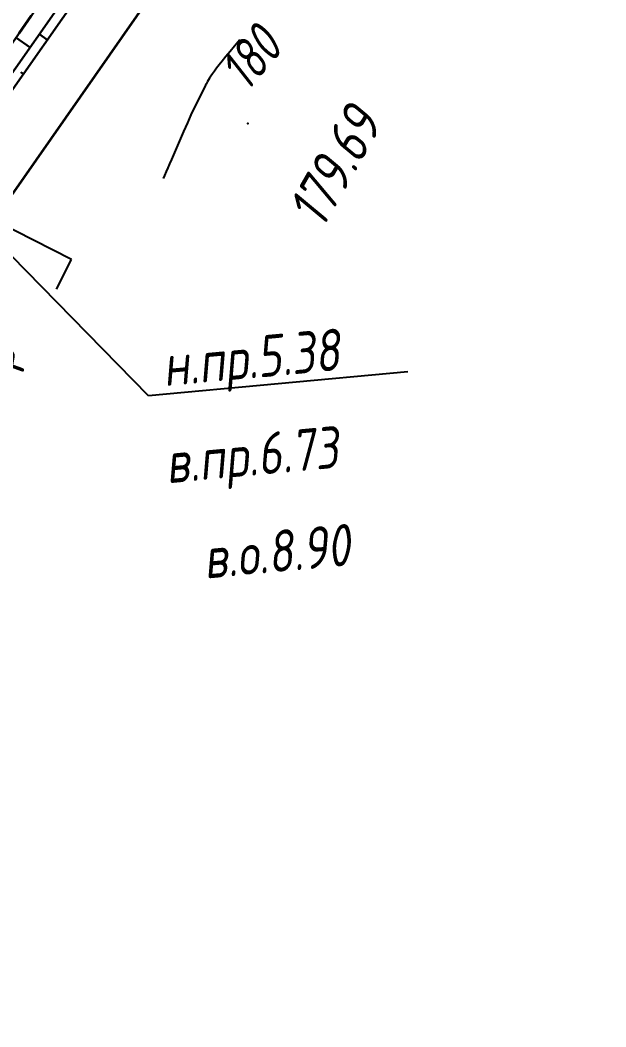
# Paper-space layout 'Лист3' of a CAD drawing. Header units: millimetres. Extents: x -693 to 409, y -3 to 286.
# Drawn here: x 338.32 to 366.41, y 111.49 to 159.74 of the extents above; entities that cross this region are included whole.
import ezdxf

# ---------------------------------------------------------------- set-up
doc = ezdxf.new("R2010")
doc.units = ezdxf.units.MM
doc.linetypes.add('CONTI', pattern=[0])
for name, color, linetype, lineweight in [('10', 1, 'Continuous', 35), ('КОПИЯ_ОСЬ_13_ОТКОСЫ', 7, 'Continuous', 30), ('ОСЬ_ВЕРХ_ПОКРЫТИЯ_ГРАНИЦЫ_ПОЛОС', 7, 'Continuous', 30), ('ОСЬ_ВЕРХ_ПОКРЫТИЯ_ОСЬ', 1, 'Continuous', 30), ('Ось_примыкания', 1, 'Continuous', 35)]:
    doc.layers.add(name, color=color, linetype=linetype, lineweight=lineweight)
for name, color, linetype in [('GOR_BDEFAULT', 212, 'CONTI'), ('NAD_MDEFAULT', 7, 'CONTI'), ('PI_OTDEFAULT', 172, 'CONTI'), ('PI_TTDEFAULT', 5, 'CONTI'), ('SIT_LDEFAULT', 7, 'CONTI')]:
    doc.layers.add(name, color=color, linetype=linetype)
doc.styles.add('eskd', font='isocpeur.ttf', dxfattribs={"width": 1.2, "height": 2})
doc.styles.add('SHRFT', font='isocpeui.ttf')

psp = doc.layouts.new('Лист3')

# ---------------------------------------------------------------- linework, layer by layer
at = {"layer": '10'}
psp.add_lwpolyline([(-201.845, 226.09), (-119.354, 211.267), (-58.928, 198.351), (-31.804, 194.53), (-35.738, 185.577), (-30.26, 184.27), (18.471, 176.693), (64.3, 176.26), (69.149, 185.868), (125.989, 184.912), (149.137, 180.801), (153.326, 179.613), (212.384, 159.099), (249.884, 143.094), (249.884, 143.094), (249.884, 143.094), (249.884, 143.094), (292.362, 122.163), (291.967, 119.339), (310.11, 111.491), (377.34, 207.882)], dxfattribs=at)
at = {"layer": 'GOR_BDEFAULT', "color": 212, "elevation": 180, "flags": 128}
psp.add_lwpolyline([(348.862, 158.805), (348.607, 158.503), (348.389, 158.237), (348.185, 157.998), (348.017, 157.783), (347.873, 157.595), (347.744, 157.434), (347.638, 157.29), (347.545, 157.164), (347.465, 157.056), (347.409, 156.964), (347.354, 156.882), (347.311, 156.808), (347.27, 156.745), (347.238, 156.679), (347.208, 156.623), (346.507, 155.201), (346.424, 155.013), (346.341, 154.824), (346.245, 154.618), (346.158, 154.409), (346.058, 154.183), (345.958, 153.956), (345.86, 153.74), (345.77, 153.512), (345.671, 153.286), (345.573, 153.069), (345.486, 152.861), (345.401, 152.662), (345.32, 152.483), (345.248, 152.303), (345.181, 152.152)], dxfattribs=at)
at = {"layer": 'PI_TTDEFAULT', "color": 5}
psp.add_point((349.238, 154.793, 179.688), dxfattribs=at)
at = {"layer": 'SIT_LDEFAULT', "color": 7}
for p, q in [((344.478, 141.74), (335.618, 150.763)), ((340.78, 148.272), (336.617, 150.378)), ((340.058, 146.843), (340.78, 148.272)), ((356.919, 142.881), (344.478, 141.74))]:
    psp.add_line(p, q, dxfattribs=at)
at = {"layer": 'КОПИЯ_ОСЬ_13_ОТКОСЫ'}
for points in [[(337.125, 157.485), (344.753, 168.402)], [(336.155, 154.67), (341.896, 162.875)], [(336.155, 154.67), (341.896, 162.875)], [(336.524, 154.41), (342.287, 162.602)], [(338.121, 158.904), (338.793, 158.433)], [(339.621, 158.805), (339.241, 159.073)], [(338.47, 157.17), (338.346, 157.257)]]:
    psp.add_lwpolyline(points, dxfattribs=at)
at = {"layer": 'ОСЬ_ВЕРХ_ПОКРЫТИЯ_ГРАНИЦЫ_ПОЛОС'}
psp.add_lwpolyline([(338.276, 159.125), (338.849, 159.943)], dxfattribs=at)
at = {"layer": 'ОСЬ_ВЕРХ_ПОКРЫТИЯ_ОСЬ'}
psp.add_lwpolyline([(332.483, 156.966, 0.002707), (351.033, 183.638)], format="xyb", dxfattribs=at)
at = {"layer": 'Ось_примыкания', "linetype": 'Continuous'}
for points in [[(338.276, 159.125), (338.849, 159.943)], [(338.85, 159.943), (338.276, 159.125)]]:
    psp.add_lwpolyline(points, dxfattribs=at)

# ---------------------------------------------------------------- texts
at = {"layer": 'GOR_BDEFAULT', "color": 212, "style": 'SHRFT', "width": 0.75}
psp.add_text('180', height=1.9136, rotation=49.5605, dxfattribs=at).set_placement((349.193, 156.245, 180))
at = {"layer": 'NAD_MDEFAULT', "color": 7, "style": 'eskd', "oblique": 10, "width": 0.8}
for s, rotation, p in [('н.пр.5.38', 5.2441, (345.245, 142.195)), ('2пр', 80.2441, (337.555, 140.604)), ('в.пр.6.73', 5.2441, (345.376, 137.539)), ('в.о.8.90', 5.2441, (347.196, 132.971))]:
    psp.add_text(s, height=2, rotation=rotation, dxfattribs=at).set_placement(p)
at = {"layer": 'PI_OTDEFAULT', "color": 172, "style": 'eskd', "oblique": 10, "width": 0.8}
psp.add_text('179.69', height=2, rotation=60.2441, dxfattribs=at).set_placement((352.813, 149.683))

doc.saveas('drawing.dxf')
